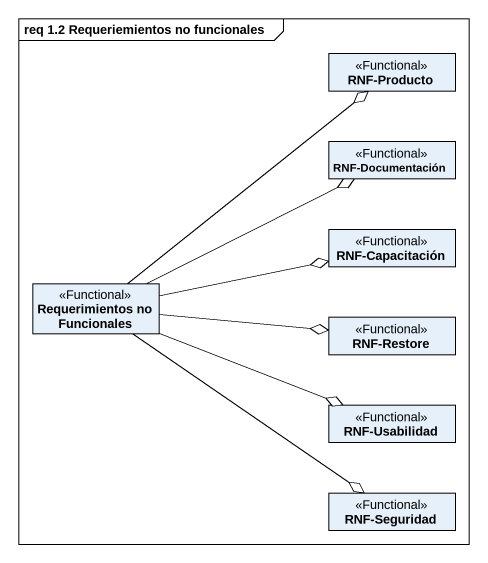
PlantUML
@startuml
mainframe req 1.2 Requeriemientos no funcionales
hide circle
hide empty members
class "RNF-Producto" as RNF_Producto <<Functional>>
class "RNF-Documentación" as RNF_Documentación <<Functional>>
class "RNF-Capacitación" as RNF_Capacitación <<Functional>>
class "Requerimientos no Funcionales" as Requerimientos_no <<Functional>>
class "RNF-Restore" as RNF_Restore <<Functional>>
class "RNF-Usabilidad" as RNF_Usabilidad <<Functional>>
class "RNF-Seguridad" as RNF_Seguridad <<Functional>>
Requerimientos_no -up-o RNF_Producto
Requerimientos_no -right-o RNF_Documentación
Requerimientos_no -right-o RNF_Capacitación
Requerimientos_no -right-o RNF_Restore
Requerimientos_no -right-o RNF_Usabilidad
Requerimientos_no --o RNF_Seguridad
@enduml
